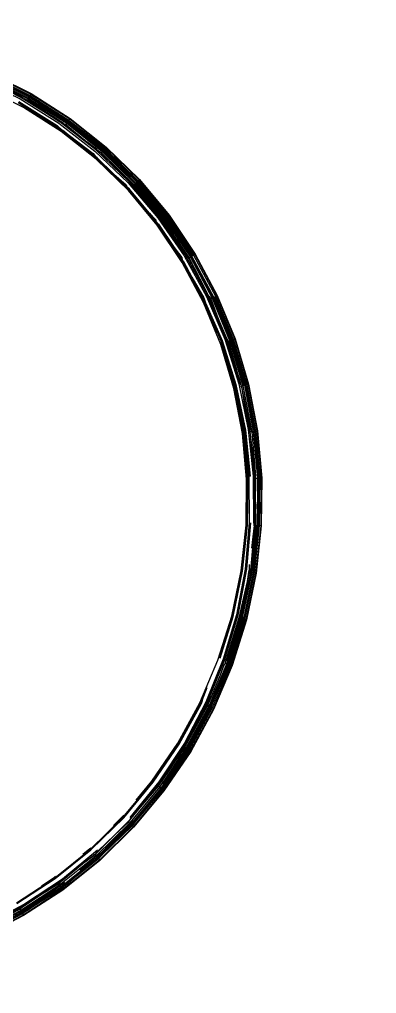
# Model space of a CAD drawing. Header units: millimetres. Extents: x -4865574 to 353735, y -2734656 to 279194.
# Drawn here: x -4832864.3 to -4832836.2, y -2670849.5 to -2670772.7 of the extents above; entities that cross this region are included whole.
import ezdxf

# ---------------------------------------------------------------- set-up
doc = ezdxf.new("R2010")
doc.units = ezdxf.units.MM
doc.layers.add('+AT9-Hardscape', color=1, linetype='Continuous')
doc.layers.add('+AT9-Hatch', color=8, linetype='Continuous')

# ---------------------------------------------------------------- blocks, each defined once
blk = doc.blocks.new('TABLE1')
at = {"layer": '+AT9-Hardscape'}
for p, q in [((-1208.197, 463.137), (-1204.976, 461.539)), ((-1204.935, 461.615), (-1208.163, 463.217)), ((-1204.894, 461.691), (-1208.129, 463.296)), ((-1208.102, 463.361), (-1204.86, 461.753)), ((-1208.057, 463.467), (-1204.805, 461.854)), ((-1208.04, 463.506), (-1204.785, 461.891)), ((-1208.868, 463.053), (-1205.643, 461.48)), ((-1205.378, 460.802), (-1208.525, 462.363)), ((-1208.224, 463.072), (-1205.01, 461.477)), ((-1205.589, 461.583), (-1208.13, 462.897)), ((-1205.558, 461.643), (-1208.13, 462.897)), ((-1202.527, 459.674), (-1205.589, 461.583)), ((-1205.589, 461.583), (-1205.085, 461.34)), ((-1205.386, 461.536), (-1205.558, 461.643)), ((-1204.935, 461.615), (-1204.976, 461.539)), ((-1204.935, 461.615), (-1204.894, 461.691)), ((-1201.888, 459.682), (-1204.935, 461.615)), ((-1204.894, 461.691), (-1204.86, 461.753)), ((-1201.839, 459.753), (-1204.894, 461.691)), ((-1204.86, 461.753), (-1204.805, 461.854)), ((-1204.86, 461.753), (-1201.8, 459.812)), ((-1204.805, 461.854), (-1204.785, 461.891)), ((-1204.805, 461.854), (-1201.735, 459.906)), ((-1204.785, 461.891), (-1201.712, 459.941)), ((-1205.433, 460.94), (-1205.805, 461.172)), ((-1205.773, 461.232), (-1205.316, 460.916)), ((-1205.753, 461.271), (-1202.721, 459.381)), ((-1205.643, 461.48), (-1202.591, 459.577)), ((-1205.316, 460.916), (-1205.433, 460.94)), ((-1205.347, 460.859), (-1205.433, 460.94)), ((-1205.433, 460.94), (-1205.33, 460.889)), ((-1205.386, 461.536), (-1205.065, 461.377)), ((-1204.136, 460.131), (-1205.347, 460.859)), ((-1205.33, 460.889), (-1204.136, 460.131)), ((-1205.316, 460.916), (-1202.745, 459.344)), ((-1205.316, 460.916), (-1204.136, 460.131)), ((-1205.065, 461.377), (-1205.085, 461.34)), ((-1205.085, 461.34), (-1202.527, 459.674)), ((-1205.01, 461.477), (-1205.065, 461.377)), ((-1202.49, 459.731), (-1205.065, 461.377)), ((-1205.065, 461.377), (-1202.527, 459.674)), ((-1204.976, 461.539), (-1205.01, 461.477)), ((-1205.01, 461.477), (-1201.976, 459.552)), ((-1204.976, 461.539), (-1201.936, 459.611)), ((-1202.407, 458.917), (-1205.378, 460.802)), ((-1204.136, 460.131), (-1202.782, 459.287)), ((-1202.782, 459.287), (-1202.678, 459.206)), ((-1202.745, 459.344), (-1202.334, 459.025)), ((-1202.721, 459.381), (-1202.334, 459.025)), ((-1202.591, 459.577), (-1199.744, 457.364)), ((-1199.671, 457.454), (-1202.527, 459.674)), ((-1202.527, 459.674), (-1202.233, 459.53)), ((-1202.233, 459.53), (-1202.49, 459.731)), ((-1202.233, 459.53), (-1202.04, 459.458)), ((-1202.233, 459.53), (-1202.064, 459.423)), ((-1202.04, 459.458), (-1202.064, 459.423)), ((-1202.064, 459.423), (-1200.385, 458.094)), ((-1201.976, 459.552), (-1202.04, 459.458)), ((-1202.04, 459.458), (-1200.385, 458.094)), ((-1201.936, 459.611), (-1201.976, 459.552)), ((-1201.976, 459.552), (-1199.152, 457.317)), ((-1201.888, 459.682), (-1201.936, 459.611)), ((-1201.936, 459.611), (-1199.107, 457.371)), ((-1201.888, 459.682), (-1201.839, 459.753)), ((-1199.052, 457.437), (-1201.888, 459.682)), ((-1201.839, 459.753), (-1201.8, 459.812)), ((-1198.997, 457.503), (-1201.839, 459.753)), ((-1201.8, 459.812), (-1201.735, 459.906)), ((-1201.8, 459.812), (-1198.952, 457.557)), ((-1201.735, 459.906), (-1201.712, 459.941)), ((-1201.735, 459.906), (-1198.879, 457.645)), ((-1201.712, 459.941), (-1198.852, 457.677)), ((-1202.334, 459.025), (-1202.678, 459.206)), ((-1202.395, 458.986), (-1202.678, 459.206)), ((-1199.643, 456.728), (-1202.407, 458.917)), ((-1202.395, 458.986), (-1202.352, 458.999)), ((-1202.371, 458.971), (-1202.395, 458.986)), ((-1202.371, 458.971), (-1202.13, 458.78)), ((-1202.352, 458.999), (-1202.303, 459)), ((-1202.334, 459.025), (-1202.303, 459)), ((-1202.303, 459), (-1199.892, 457.181)), ((-1202.303, 459), (-1199.92, 457.147)), ((-1199.962, 457.095), (-1202.303, 459)), ((-1202.303, 459), (-1202.13, 458.78)), ((-1202.13, 458.78), (-1199.962, 457.095)), ((-1199.629, 457.506), (-1200.385, 458.094)), ((-1199.962, 457.095), (-1199.774, 456.915)), ((-1199.713, 456.949), (-1199.962, 457.095)), ((-1199.92, 457.147), (-1199.713, 456.949)), ((-1199.892, 457.181), (-1199.713, 456.949)), ((-1199.744, 457.364), (-1197.131, 454.862)), ((-1197.049, 454.944), (-1199.671, 457.454)), ((-1199.563, 457.443), (-1199.629, 457.506)), ((-1199.252, 457.197), (-1199.563, 457.443)), ((-1199.563, 457.443), (-1199.226, 457.229)), ((-1199.226, 457.229), (-1199.252, 457.197)), ((-1197.002, 454.991), (-1199.252, 457.197)), ((-1199.152, 457.317), (-1199.226, 457.229)), ((-1199.226, 457.229), (-1196.65, 454.714)), ((-1199.107, 457.371), (-1199.152, 457.317)), ((-1199.152, 457.317), (-1196.569, 454.794)), ((-1199.052, 457.437), (-1199.107, 457.371)), ((-1199.107, 457.371), (-1196.519, 454.843)), ((-1199.052, 457.437), (-1198.997, 457.503)), ((-1196.458, 454.903), (-1199.052, 457.437)), ((-1198.997, 457.503), (-1198.952, 457.557)), ((-1196.397, 454.963), (-1198.997, 457.503)), ((-1198.952, 457.557), (-1198.879, 457.645)), ((-1198.952, 457.557), (-1196.347, 455.012)), ((-1198.879, 457.645), (-1198.852, 457.677)), ((-1198.879, 457.645), (-1196.266, 455.092)), ((-1198.852, 457.677), (-1196.236, 455.121)), ((-1199.602, 456.778), (-1199.774, 456.915)), ((-1199.774, 456.915), (-1199.58, 456.804)), ((-1199.56, 456.828), (-1199.713, 456.949)), ((-1197.114, 454.258), (-1199.643, 456.728)), ((-1198.12, 455.331), (-1199.602, 456.778)), ((-1199.58, 456.804), (-1198.12, 455.331)), ((-1199.56, 456.828), (-1198.258, 455.556)), ((-1198.258, 455.556), (-1197.296, 454.695)), ((-1198.258, 455.556), (-1197.327, 454.664)), ((-1198.12, 455.331), (-1197.374, 454.617)), ((-1197.296, 454.695), (-1197.236, 454.557)), ((-1197.131, 454.862), (-1194.778, 452.097)), ((-1194.689, 452.17), (-1197.049, 454.944)), ((-1194.637, 452.213), (-1197.002, 454.991)), ((-1197.002, 454.991), (-1196.68, 454.685)), ((-1196.65, 454.714), (-1196.68, 454.685)), ((-1196.68, 454.685), (-1194.637, 452.213)), ((-1196.569, 454.794), (-1196.65, 454.714)), ((-1196.65, 454.714), (-1194.341, 451.937)), ((-1196.519, 454.843), (-1196.569, 454.794)), ((-1196.569, 454.794), (-1194.252, 452.009)), ((-1196.458, 454.903), (-1196.519, 454.843)), ((-1196.519, 454.843), (-1194.198, 452.052)), ((-1196.458, 454.903), (-1196.397, 454.963)), ((-1194.131, 452.106), (-1196.458, 454.903)), ((-1196.397, 454.963), (-1196.347, 455.012)), ((-1194.064, 452.159), (-1196.397, 454.963)), ((-1196.347, 455.012), (-1196.266, 455.092)), ((-1196.347, 455.012), (-1194.01, 452.203)), ((-1196.266, 455.092), (-1196.236, 455.121)), ((-1196.266, 455.092), (-1193.922, 452.274)), ((-1196.236, 455.121), (-1193.889, 452.3)), ((-1197.302, 454.531), (-1197.374, 454.617)), ((-1197.236, 454.557), (-1197.327, 454.664)), ((-1197.068, 454.303), (-1197.302, 454.531)), ((-1197.302, 454.531), (-1197.044, 454.327)), ((-1197.022, 454.349), (-1197.236, 454.557)), ((-1197.236, 454.557), (-1197.068, 454.303)), ((-1194.846, 451.531), (-1197.114, 454.258)), ((-1197.068, 454.303), (-1195.363, 452.254)), ((-1197.068, 454.303), (-1195.449, 452.458)), ((-1197.044, 454.327), (-1195.363, 452.254)), ((-1195.449, 452.458), (-1197.022, 454.349)), ((-1195.449, 452.458), (-1194.958, 451.949)), ((-1195.449, 452.458), (-1194.992, 451.921)), ((-1195.363, 452.254), (-1195.044, 451.879)), ((-1195.009, 451.828), (-1195.044, 451.879)), ((-1194.796, 451.572), (-1195.009, 451.828)), ((-1195.009, 451.828), (-1194.769, 451.593)), ((-1194.943, 451.849), (-1194.992, 451.921)), ((-1194.958, 451.949), (-1194.943, 451.849)), ((-1194.745, 451.612), (-1194.943, 451.849)), ((-1194.778, 452.097), (-1192.71, 449.099)), ((-1194.745, 451.612), (-1193.5, 449.757)), ((-1192.615, 449.162), (-1194.689, 452.17)), ((-1192.559, 449.199), (-1194.637, 452.213)), ((-1194.637, 452.213), (-1194.373, 451.911)), ((-1194.341, 451.937), (-1194.373, 451.911)), ((-1194.373, 451.911), (-1192.559, 449.199)), ((-1194.252, 452.009), (-1194.341, 451.937)), ((-1194.341, 451.937), (-1192.32, 448.929)), ((-1194.198, 452.052), (-1194.252, 452.009)), ((-1194.252, 452.009), (-1192.225, 448.99)), ((-1194.131, 452.106), (-1194.198, 452.052)), ((-1194.198, 452.052), (-1192.167, 449.028)), ((-1194.131, 452.106), (-1194.064, 452.159)), ((-1192.096, 449.075), (-1194.131, 452.106)), ((-1194.064, 452.159), (-1194.01, 452.203)), ((-1192.024, 449.121), (-1194.064, 452.159)), ((-1194.01, 452.203), (-1193.922, 452.274)), ((-1194.01, 452.203), (-1191.966, 449.159)), ((-1193.922, 452.274), (-1193.889, 452.3)), ((-1193.922, 452.274), (-1191.871, 449.221)), ((-1193.889, 452.3), (-1191.837, 449.243)), ((-1192.862, 448.576), (-1194.846, 451.531)), ((-1194.796, 451.572), (-1193.441, 449.555)), ((-1194.769, 451.593), (-1193.441, 449.555)), ((-1193.5, 449.757), (-1192.904, 448.97)), ((-1193.5, 449.757), (-1192.94, 448.946)), ((-1193.441, 449.555), (-1192.996, 448.909)), ((-1192.943, 448.812), (-1192.996, 448.909)), ((-1192.808, 448.612), (-1192.943, 448.812)), ((-1192.943, 448.812), (-1192.78, 448.63)), ((-1192.873, 448.824), (-1192.94, 448.946)), ((-1192.904, 448.97), (-1192.873, 448.824)), ((-1192.754, 448.647), (-1192.873, 448.824)), ((-1191.182, 445.424), (-1192.862, 448.576)), ((-1192.808, 448.612), (-1192.068, 447.222)), ((-1192.78, 448.63), (-1192.068, 447.222)), ((-1192.754, 448.647), (-1192.101, 447.421)), ((-1192.71, 449.099), (-1190.948, 445.897)), ((-1190.847, 445.95), (-1192.615, 449.162)), ((-1192.559, 449.199), (-1192.355, 448.906)), ((-1192.32, 448.929), (-1192.355, 448.906)), ((-1192.355, 448.906), (-1191.055, 446.465)), ((-1192.225, 448.99), (-1192.32, 448.929)), ((-1192.32, 448.929), (-1191.055, 446.465)), ((-1192.167, 449.028), (-1192.225, 448.99)), ((-1192.225, 448.99), (-1190.51, 445.77)), ((-1192.096, 449.075), (-1192.167, 449.028)), ((-1192.167, 449.028), (-1190.448, 445.801)), ((-1192.024, 449.121), (-1192.096, 449.075)), ((-1190.373, 445.84), (-1192.096, 449.075)), ((-1191.966, 449.159), (-1192.024, 449.121)), ((-1191.966, 449.159), (-1191.871, 449.221)), ((-1191.966, 449.159), (-1190.236, 445.911)), ((-1191.871, 449.221), (-1191.837, 449.243)), ((-1191.871, 449.221), (-1190.135, 445.962)), ((-1191.837, 449.243), (-1190.099, 445.981)), ((-1192.101, 447.421), (-1191.154, 445.789)), ((-1192.101, 447.421), (-1191.192, 445.769)), ((-1191.251, 445.738), (-1192.101, 447.421)), ((-1192.068, 447.222), (-1191.251, 445.738)), ((-1190.788, 445.981), (-1191.055, 446.465)), ((-1191.068, 445.482), (-1191.251, 445.738)), ((-1191.251, 445.738), (-1191.147, 445.493)), ((-1191.192, 445.769), (-1191.068, 445.482)), ((-1191.154, 445.789), (-1191.068, 445.482)), ((-1191.147, 445.493), (-1191.125, 445.453)), ((-1191.147, 445.493), (-1191.095, 445.468)), ((-1191.023, 445.203), (-1191.125, 445.453)), ((-1191.095, 445.468), (-1191.032, 445.394)), ((-1191.032, 445.394), (-1191.068, 445.482)), ((-1190.948, 445.897), (-1189.511, 442.524)), ((-1189.405, 442.567), (-1190.847, 445.95)), ((-1190.755, 445.901), (-1190.788, 445.981)), ((-1190.647, 445.699), (-1190.755, 445.901)), ((-1190.755, 445.901), (-1190.61, 445.718)), ((-1190.61, 445.718), (-1190.647, 445.699)), ((-1190.13, 444.437), (-1190.647, 445.699)), ((-1190.51, 445.77), (-1190.61, 445.718)), ((-1190.61, 445.718), (-1190.13, 444.437)), ((-1190.448, 445.801), (-1190.51, 445.77)), ((-1190.51, 445.77), (-1189.123, 442.38)), ((-1190.373, 445.84), (-1190.448, 445.801)), ((-1190.448, 445.801), (-1189.059, 442.405)), ((-1190.373, 445.84), (-1190.297, 445.879)), ((-1188.98, 442.436), (-1190.373, 445.84)), ((-1190.297, 445.879), (-1190.236, 445.911)), ((-1188.901, 442.467), (-1190.297, 445.879)), ((-1190.236, 445.911), (-1190.135, 445.962)), ((-1190.236, 445.911), (-1188.837, 442.492)), ((-1190.135, 445.962), (-1190.099, 445.981)), ((-1190.135, 445.962), (-1188.732, 442.533)), ((-1190.099, 445.981), (-1188.694, 442.548)), ((-1189.824, 442.105), (-1191.182, 445.424)), ((-1191.032, 445.394), (-1189.725, 442.438)), ((-1191.032, 445.394), (-1189.766, 442.422)), ((-1191.032, 445.394), (-1191.023, 445.203)), ((-1190.119, 443.082), (-1191.032, 445.394)), ((-1191.023, 445.203), (-1190.119, 443.082)), ((-1189.344, 442.591), (-1190.13, 444.437)), ((-1190.13, 444.437), (-1189.405, 442.567)), ((-1190.119, 443.082), (-1189.827, 442.397)), ((-1189.827, 442.397), (-1189.789, 442.275)), ((-1189.766, 442.422), (-1189.706, 442.151)), ((-1189.725, 442.438), (-1188.634, 438.953)), ((-1189.511, 442.524), (-1188.412, 439.016)), ((-1188.303, 439.047), (-1189.405, 442.567)), ((-1189.405, 442.567), (-1189.266, 442.324)), ((-1189.228, 442.339), (-1189.344, 442.591)), ((-1189.123, 442.38), (-1189.228, 442.339)), ((-1189.059, 442.405), (-1189.123, 442.38)), ((-1189.123, 442.38), (-1188.079, 438.856)), ((-1188.98, 442.436), (-1189.059, 442.405)), ((-1189.059, 442.405), (-1188.012, 438.874)), ((-1188.98, 442.436), (-1188.901, 442.467)), ((-1187.931, 438.897), (-1188.98, 442.436)), ((-1188.901, 442.467), (-1188.837, 442.492)), ((-1187.85, 438.919), (-1188.901, 442.467)), ((-1188.837, 442.492), (-1188.732, 442.533)), ((-1188.837, 442.492), (-1187.784, 438.938)), ((-1188.732, 442.533), (-1188.694, 442.548)), ((-1188.732, 442.533), (-1187.676, 438.968)), ((-1188.694, 442.548), (-1187.636, 438.978)), ((-1188.802, 438.655), (-1189.824, 442.105)), ((-1189.789, 442.275), (-1189.706, 442.151)), ((-1189.765, 442.128), (-1189.789, 442.275)), ((-1189.789, 442.275), (-1189.734, 442.14)), ((-1189.506, 441.373), (-1189.765, 442.128)), ((-1189.734, 442.14), (-1189.506, 441.373)), ((-1189.706, 442.151), (-1188.675, 438.941)), ((-1189.506, 441.373), (-1189.706, 442.151)), ((-1189.228, 442.339), (-1189.266, 442.324)), ((-1189.266, 442.324), (-1188.303, 439.047)), ((-1189.228, 442.339), (-1188.577, 440.142)), ((-1188.741, 438.672), (-1189.506, 441.373)), ((-1189.506, 441.373), (-1188.739, 438.923)), ((-1188.239, 439.065), (-1188.577, 440.142)), ((-1188.126, 435.108), (-1188.802, 438.655)), ((-1188.064, 435.119), (-1188.741, 438.672)), ((-1188.739, 438.923), (-1188.716, 438.81)), ((-1188.716, 438.81), (-1188.68, 438.689)), ((-1188.716, 438.81), (-1188.709, 438.681)), ((-1188.709, 438.681), (-1188.558, 438.05)), ((-1188.558, 438.05), (-1188.68, 438.689)), ((-1188.675, 438.941), (-1187.932, 435.36)), ((-1188.634, 438.953), (-1187.89, 435.368)), ((-1188.412, 439.016), (-1187.663, 435.408)), ((-1188.197, 438.86), (-1188.303, 439.047)), ((-1188.197, 438.86), (-1188.239, 439.065)), ((-1188.226, 438.815), (-1188.197, 438.86)), ((-1188.187, 438.826), (-1188.226, 438.815)), ((-1188.152, 438.643), (-1188.226, 438.815)), ((-1188.187, 438.826), (-1188.197, 438.86)), ((-1188.079, 438.856), (-1188.187, 438.826)), ((-1188.152, 438.643), (-1188.187, 438.826)), ((-1187.487, 435.439), (-1188.152, 438.643)), ((-1187.904, 437.124), (-1188.152, 438.643)), ((-1188.012, 438.874), (-1188.079, 438.856)), ((-1188.079, 438.856), (-1187.388, 435.233)), ((-1187.931, 438.897), (-1188.012, 438.874)), ((-1187.931, 438.897), (-1187.85, 438.919)), ((-1187.238, 435.259), (-1187.931, 438.897)), ((-1187.85, 438.919), (-1187.784, 438.938)), ((-1187.155, 435.273), (-1187.85, 438.919)), ((-1187.784, 438.938), (-1187.676, 438.968)), ((-1187.784, 438.938), (-1187.087, 435.284)), ((-1187.636, 438.978), (-1187.676, 438.968)), ((-1187.676, 438.968), (-1186.977, 435.303)), ((-1187.636, 438.978), (-1186.937, 435.309)), ((-1188.001, 435.129), (-1188.558, 438.05)), ((-1188.558, 438.05), (-1188.031, 435.124)), ((-1188.558, 438.05), (-1187.997, 435.349)), ((-1187.552, 435.427), (-1187.904, 437.124)), ((-1187.803, 431.502), (-1188.126, 435.108)), ((-1187.74, 431.506), (-1188.064, 435.119)), ((-1188.031, 435.124), (-1187.707, 431.508)), ((-1187.997, 435.349), (-1188.001, 435.129)), ((-1187.677, 431.51), (-1188.001, 435.129)), ((-1188.001, 435.129), (-1187.61, 431.713)), ((-1187.932, 435.36), (-1187.545, 431.717)), ((-1187.89, 435.368), (-1187.502, 431.72)), ((-1187.663, 435.408), (-1187.273, 431.736)), ((-1187.498, 435.214), (-1187.552, 435.427)), ((-1187.552, 435.427), (-1187.538, 435.208)), ((-1187.498, 435.214), (-1187.538, 435.208)), ((-1187.538, 435.208), (-1187.334, 433.377)), ((-1187.498, 435.214), (-1187.487, 435.439)), ((-1187.388, 435.233), (-1187.498, 435.214)), ((-1187.094, 431.749), (-1187.498, 435.214)), ((-1187.334, 433.377), (-1187.498, 435.214)), ((-1187.238, 435.259), (-1187.388, 435.233)), ((-1187.388, 435.233), (-1187.094, 431.749)), ((-1187.238, 435.259), (-1187.155, 435.273)), ((-1186.906, 431.559), (-1187.238, 435.259)), ((-1187.155, 435.273), (-1187.087, 435.284)), ((-1186.823, 431.564), (-1187.155, 435.273)), ((-1187.087, 435.284), (-1186.977, 435.303)), ((-1187.087, 435.284), (-1186.755, 431.569)), ((-1186.977, 435.303), (-1186.937, 435.309)), ((-1186.977, 435.303), (-1186.644, 431.576)), ((-1186.937, 435.309), (-1186.603, 431.579)), ((-1187.334, 433.377), (-1187.21, 431.54)), ((-1187.16, 431.744), (-1187.334, 433.377)), ((-1187.61, 431.713), (-1187.582, 428.052)), ((-1187.273, 431.736), (-1187.244, 428.04)), ((-1187.169, 431.542), (-1187.16, 431.744)), ((-1187.058, 431.549), (-1187.094, 431.749)), ((-1187.837, 427.873), (-1187.803, 431.502)), ((-1187.773, 427.87), (-1187.74, 431.506)), ((-1187.707, 431.508), (-1187.74, 427.869)), ((-1187.711, 427.868), (-1187.677, 431.51)), ((-1187.169, 431.542), (-1187.244, 428.04)), ((-1187.21, 431.54), (-1187.244, 428.04)), ((-1187.169, 431.542), (-1187.21, 431.54)), ((-1187.058, 431.549), (-1187.169, 431.542)), ((-1187.131, 428.036), (-1187.169, 431.542)), ((-1187.077, 429.533), (-1187.058, 431.549)), ((-1186.906, 431.559), (-1187.058, 431.549)), ((-1186.941, 427.836), (-1186.906, 431.559)), ((-1186.906, 431.559), (-1186.823, 431.564)), ((-1186.857, 427.833), (-1186.823, 431.564)), ((-1186.823, 431.564), (-1186.755, 431.569)), ((-1186.755, 431.569), (-1186.789, 427.83)), ((-1186.755, 431.569), (-1186.644, 431.576)), ((-1186.644, 431.576), (-1186.678, 427.826)), ((-1186.644, 431.576), (-1186.603, 431.579)), ((-1186.603, 431.579), (-1186.638, 427.824)), ((-1187.077, 429.533), (-1187.131, 428.036)), ((-1187.065, 428.034), (-1187.077, 429.533)), ((-1188.226, 424.258), (-1187.837, 427.873)), ((-1188.164, 424.249), (-1187.773, 427.87)), ((-1187.74, 427.869), (-1188.131, 424.244)), ((-1188.102, 424.24), (-1187.711, 427.868)), ((-1187.582, 428.052), (-1187.912, 424.403)), ((-1187.516, 428.05), (-1187.847, 424.394)), ((-1187.473, 428.048), (-1187.804, 424.388)), ((-1187.44, 424.615), (-1187.148, 427.845)), ((-1187.093, 427.843), (-1187.44, 424.615)), ((-1187.204, 427.847), (-1187.396, 426.063)), ((-1187.389, 424.458), (-1187.093, 427.843)), ((-1187.024, 427.84), (-1187.389, 424.458)), ((-1187.34, 424.128), (-1186.941, 427.836)), ((-1187.258, 424.116), (-1186.857, 427.833)), ((-1187.244, 428.04), (-1187.204, 427.847)), ((-1187.204, 427.847), (-1187.234, 427.848)), ((-1187.148, 427.845), (-1187.204, 427.847)), ((-1186.789, 427.83), (-1187.191, 424.107)), ((-1187.148, 427.845), (-1187.131, 428.036)), ((-1187.093, 427.843), (-1187.148, 427.845)), ((-1187.131, 428.036), (-1187.093, 427.843)), ((-1187.093, 427.843), (-1187.065, 428.034)), ((-1187.024, 427.84), (-1187.093, 427.843)), ((-1186.678, 427.826), (-1187.081, 424.09)), ((-1186.638, 427.824), (-1187.04, 424.085)), ((-1186.941, 427.836), (-1187.024, 427.84)), ((-1186.941, 427.836), (-1186.857, 427.833)), ((-1186.857, 427.833), (-1186.789, 427.83)), ((-1186.678, 427.826), (-1186.789, 427.83)), ((-1186.678, 427.826), (-1186.638, 427.824)), ((-1187.577, 424.761), (-1187.577, 424.356)), ((-1188.968, 420.695), (-1188.226, 424.258)), ((-1188.907, 420.679), (-1188.164, 424.249)), ((-1188.131, 424.244), (-1188.875, 420.671)), ((-1188.846, 420.664), (-1188.102, 424.24)), ((-1187.912, 424.403), (-1188.597, 420.805)), ((-1187.847, 424.394), (-1188.534, 420.789)), ((-1187.804, 424.388), (-1188.492, 420.779)), ((-1188.096, 420.68), (-1187.34, 424.128)), ((-1188.02, 420.453), (-1187.258, 424.116)), ((-1187.191, 424.107), (-1187.954, 420.436)), ((-1187.081, 424.09), (-1187.847, 420.408)), ((-1187.04, 424.085), (-1187.808, 420.398)), ((-1187.64, 424.172), (-1187.753, 423.432)), ((-1187.6, 424.166), (-1187.753, 423.432)), ((-1187.577, 424.356), (-1187.64, 424.172)), ((-1187.6, 424.166), (-1187.64, 424.172)), ((-1187.49, 424.15), (-1187.62, 423.527)), ((-1187.577, 424.356), (-1187.6, 424.166)), ((-1187.49, 424.15), (-1187.6, 424.166)), ((-1187.583, 423.369), (-1187.423, 424.14)), ((-1187.476, 424.283), (-1187.49, 424.15)), ((-1187.423, 424.14), (-1187.49, 424.15)), ((-1187.465, 424.341), (-1187.476, 424.283)), ((-1187.465, 424.341), (-1187.44, 424.615)), ((-1187.405, 424.305), (-1187.423, 424.14)), ((-1187.34, 424.128), (-1187.423, 424.14)), ((-1187.4, 424.331), (-1187.405, 424.305)), ((-1187.4, 424.331), (-1187.389, 424.458)), ((-1187.34, 424.128), (-1187.258, 424.116)), ((-1187.258, 424.116), (-1187.191, 424.107)), ((-1187.191, 424.107), (-1187.081, 424.09)), ((-1187.081, 424.09), (-1187.04, 424.085)), ((-1187.753, 423.432), (-1188.395, 420.548)), ((-1187.753, 423.432), (-1188.355, 420.538)), ((-1187.753, 423.432), (-1188.269, 420.723)), ((-1187.62, 423.527), (-1188.248, 420.511)), ((-1188.16, 420.696), (-1187.62, 423.527)), ((-1187.583, 423.369), (-1188.16, 420.696)), ((-1188.096, 420.68), (-1187.583, 423.369)), ((-1190.054, 417.22), (-1188.968, 420.695)), ((-1189.931, 417.403), (-1188.907, 420.679)), ((-1188.875, 420.671), (-1189.9, 417.392)), ((-1189.872, 417.381), (-1188.846, 420.664)), ((-1188.597, 420.805), (-1189.631, 417.294)), ((-1188.534, 420.789), (-1189.569, 417.271)), ((-1188.492, 420.779), (-1189.529, 417.256)), ((-1188.395, 420.548), (-1189.488, 417.05)), ((-1188.355, 420.538), (-1189.488, 417.05)), ((-1188.355, 420.538), (-1189.313, 417.178)), ((-1188.248, 420.511), (-1189.313, 417.178)), ((-1189.137, 416.88), (-1188.02, 420.453)), ((-1187.954, 420.436), (-1189.073, 416.856)), ((-1189.053, 417.427), (-1188.182, 420.494)), ((-1189.053, 417.427), (-1188.101, 420.473)), ((-1187.847, 420.408), (-1188.969, 416.817)), ((-1187.808, 420.398), (-1188.931, 416.803)), ((-1188.82, 418.451), (-1188.182, 420.494)), ((-1188.355, 420.538), (-1188.395, 420.548)), ((-1188.269, 420.723), (-1188.355, 420.538)), ((-1188.248, 420.511), (-1188.355, 420.538)), ((-1188.182, 420.494), (-1188.248, 420.511)), ((-1188.16, 420.696), (-1188.182, 420.494)), ((-1188.182, 420.494), (-1188.096, 420.68)), ((-1188.101, 420.473), (-1188.182, 420.494)), ((-1188.101, 420.473), (-1188.096, 420.68)), ((-1188.101, 420.473), (-1188.02, 420.453)), ((-1188.02, 420.453), (-1187.954, 420.436)), ((-1187.954, 420.436), (-1187.847, 420.408)), ((-1187.847, 420.408), (-1187.808, 420.398)), ((-1189.207, 417.139), (-1188.82, 418.451)), ((-1191.473, 413.869), (-1190.054, 417.22)), ((-1189.631, 417.294), (-1191.002, 413.905)), ((-1189.569, 417.271), (-1190.943, 413.876)), ((-1189.529, 417.256), (-1190.904, 413.857)), ((-1189.488, 417.05), (-1189.461, 417)), ((-1189.313, 417.178), (-1189.357, 416.961)), ((-1189.293, 416.938), (-1189.207, 417.139)), ((-1189.215, 416.909), (-1189.169, 417.055)), ((-1189.169, 417.055), (-1189.145, 417.116)), ((-1189.145, 417.116), (-1189.053, 417.427)), ((-1189.293, 416.938), (-1190.746, 413.508)), ((-1190.596, 413.707), (-1189.293, 416.938)), ((-1190.536, 413.678), (-1189.137, 416.88)), ((-1189.073, 416.856), (-1190.536, 413.403)), ((-1188.969, 416.817), (-1190.436, 413.354)), ((-1188.931, 416.803), (-1190.4, 413.336)), ((-1189.357, 416.961), (-1190.324, 414.679)), ((-1189.575, 416.836), (-1189.87, 416.033)), ((-1189.461, 417), (-1189.575, 416.836)), ((-1189.519, 416.192), (-1189.215, 416.909)), ((-1189.461, 417), (-1189.498, 417.013)), ((-1189.357, 416.961), (-1189.461, 417)), ((-1189.293, 416.938), (-1189.357, 416.961)), ((-1189.215, 416.909), (-1189.293, 416.938)), ((-1189.215, 416.909), (-1189.137, 416.88)), ((-1189.137, 416.88), (-1189.073, 416.856)), ((-1189.073, 416.856), (-1188.969, 416.817)), ((-1188.969, 416.817), (-1188.931, 416.803)), ((-1190.596, 413.707), (-1189.519, 416.192)), ((-1190.536, 413.678), (-1189.519, 416.192)), ((-1189.87, 416.033), (-1190.518, 414.505)), ((-1191.293, 414.047), (-1190.897, 415.068)), ((-1191.417, 413.841), (-1191.293, 414.047)), ((-1191.293, 414.047), (-1191.387, 413.826)), ((-1191.36, 413.813), (-1191.267, 414.034)), ((-1190.518, 414.505), (-1190.943, 413.605)), ((-1190.518, 414.505), (-1190.906, 413.587)), ((-1190.324, 414.679), (-1190.697, 413.756)), ((-1193.211, 410.675), (-1191.473, 413.869)), ((-1193.158, 410.642), (-1191.417, 413.841)), ((-1191.387, 413.826), (-1193.13, 410.624)), ((-1193.105, 410.608), (-1191.36, 413.813)), ((-1191.002, 413.905), (-1192.697, 410.675)), ((-1190.906, 413.587), (-1192.676, 410.336)), ((-1190.943, 413.876), (-1192.641, 410.64)), ((-1190.904, 413.857), (-1192.604, 410.617)), ((-1190.943, 413.605), (-1192.604, 410.617)), ((-1190.936, 413.301), (-1192.582, 410.276)), ((-1190.746, 413.508), (-1192.409, 410.494)), ((-1190.936, 413.301), (-1192.409, 410.494)), ((-1190.536, 413.403), (-1192.326, 410.114)), ((-1192.256, 410.399), (-1190.671, 413.471)), ((-1192.256, 410.399), (-1190.597, 413.434)), ((-1190.436, 413.354), (-1192.232, 410.054)), ((-1190.4, 413.336), (-1192.198, 410.033)), ((-1192, 411.03), (-1190.746, 413.508)), ((-1192, 411.03), (-1190.671, 413.471)), ((-1190.906, 413.587), (-1190.943, 413.605)), ((-1190.807, 413.538), (-1190.936, 413.301)), ((-1190.807, 413.538), (-1190.906, 413.587)), ((-1190.788, 413.584), (-1190.807, 413.538)), ((-1190.746, 413.508), (-1190.807, 413.538)), ((-1190.697, 413.756), (-1190.788, 413.584)), ((-1190.746, 413.508), (-1190.596, 413.707)), ((-1190.671, 413.471), (-1190.746, 413.508)), ((-1190.671, 413.471), (-1190.596, 413.707)), ((-1190.671, 413.471), (-1190.536, 413.678)), ((-1190.671, 413.471), (-1190.597, 413.434)), ((-1190.597, 413.434), (-1190.536, 413.678)), ((-1190.597, 413.434), (-1190.536, 413.403)), ((-1190.536, 413.403), (-1190.436, 413.354)), ((-1190.436, 413.354), (-1190.4, 413.336)), ((-1192.312, 410.435), (-1192, 411.03)), ((-1195.25, 407.673), (-1193.211, 410.675)), ((-1195.201, 407.634), (-1193.158, 410.642)), ((-1193.13, 410.624), (-1195.175, 407.613)), ((-1195.151, 407.595), (-1193.105, 410.608)), ((-1192.676, 410.336), (-1194.753, 407.279)), ((-1192.697, 410.675), (-1194.698, 407.635)), ((-1192.582, 410.276), (-1194.665, 407.21)), ((-1192.641, 410.64), (-1194.646, 407.594)), ((-1192.604, 410.617), (-1194.612, 407.567)), ((-1192.711, 410.358), (-1194.612, 407.567)), ((-1192.525, 410.24), (-1194.429, 407.425)), ((-1193.57, 408.403), (-1192.384, 410.15)), ((-1192.961, 409.449), (-1192.454, 410.195)), ((-1192.604, 410.617), (-1192.711, 410.358)), ((-1192.676, 410.336), (-1192.711, 410.358)), ((-1192.582, 410.276), (-1192.676, 410.336)), ((-1192.525, 410.24), (-1192.582, 410.276)), ((-1192.409, 410.494), (-1192.525, 410.24)), ((-1192.454, 410.195), (-1192.525, 410.24)), ((-1192.454, 410.195), (-1192.38, 410.332)), ((-1192.454, 410.195), (-1192.384, 410.15)), ((-1192.384, 410.15), (-1192.256, 410.399)), ((-1192.384, 410.15), (-1192.326, 410.114)), ((-1192.38, 410.332), (-1192.312, 410.435)), ((-1192.326, 410.114), (-1194.427, 407.021)), ((-1192.232, 410.054), (-1194.34, 406.952)), ((-1194.339, 407.356), (-1192.961, 409.449)), ((-1192.198, 410.033), (-1194.308, 406.927)), ((-1192.326, 410.114), (-1192.232, 410.054)), ((-1192.232, 410.054), (-1192.198, 410.033)), ((-1194.287, 407.315), (-1193.57, 408.403)), ((-1197.524, 404.848), (-1195.201, 407.634)), ((-1195.175, 407.613), (-1197.5, 404.825)), ((-1197.479, 404.804), (-1195.151, 407.595)), ((-1194.665, 407.21), (-1197.034, 404.37)), ((-1194.698, 407.635), (-1196.985, 404.817)), ((-1196.925, 404.263), (-1194.546, 407.115)), ((-1196.655, 404.501), (-1194.546, 407.115)), ((-1196.493, 406.183), (-1195.25, 407.673)), ((-1194.646, 407.594), (-1196.301, 405.486)), ((-1194.784, 407.304), (-1196.301, 405.486)), ((-1194.753, 407.279), (-1196.301, 405.486)), ((-1194.873, 406.592), (-1194.48, 407.063)), ((-1194.612, 407.567), (-1194.784, 407.304)), ((-1194.753, 407.279), (-1194.784, 407.304)), ((-1194.665, 407.21), (-1194.753, 407.279)), ((-1194.546, 407.115), (-1194.607, 407.164)), ((-1194.546, 407.115), (-1194.339, 407.356)), ((-1194.546, 407.115), (-1194.48, 407.063)), ((-1194.48, 407.063), (-1194.426, 407.143)), ((-1194.48, 407.063), (-1194.427, 407.021)), ((-1194.426, 407.143), (-1194.287, 407.315)), ((-1194.34, 406.952), (-1196.736, 404.078)), ((-1194.308, 406.927), (-1196.707, 404.05)), ((-1196.655, 404.501), (-1194.873, 406.592)), ((-1194.427, 407.021), (-1196.607, 404.455)), ((-1196.607, 404.455), (-1194.873, 406.592)), ((-1194.427, 407.021), (-1194.34, 406.952)), ((-1194.34, 406.952), (-1194.308, 406.927)), ((-1200.104, 402.313), (-1197.524, 404.848)), ((-1197.5, 404.825), (-1200.083, 402.288)), ((-1200.063, 402.264), (-1197.479, 404.804)), ((-1198.297, 404.178), (-1197.569, 404.893)), ((-1197.569, 404.893), (-1197.477, 405.003)), ((-1196.937, 404.771), (-1197.01, 404.636)), ((-1196.301, 405.486), (-1196.937, 404.771)), ((-1196.301, 405.486), (-1196.906, 404.741)), ((-1197.034, 404.37), (-1199.664, 401.785)), ((-1199.567, 401.667), (-1196.925, 404.263)), ((-1196.736, 404.078), (-1199.397, 401.464)), ((-1196.707, 404.05), (-1199.371, 401.432)), ((-1199.237, 401.902), (-1196.925, 404.263)), ((-1199.237, 401.902), (-1196.865, 404.204)), ((-1199.194, 401.851), (-1196.865, 404.204)), ((-1196.816, 404.156), (-1199.194, 401.851)), ((-1197.143, 404.476), (-1198.193, 403.445)), ((-1197.114, 404.448), (-1198.193, 403.445)), ((-1196.985, 404.322), (-1197.389, 403.925)), ((-1197.01, 404.636), (-1197.143, 404.476)), ((-1197.114, 404.448), (-1197.143, 404.476)), ((-1197.01, 404.636), (-1197.114, 404.448)), ((-1197.034, 404.37), (-1197.114, 404.448)), ((-1196.985, 404.322), (-1197.034, 404.37)), ((-1196.906, 404.741), (-1197.01, 404.636)), ((-1196.738, 404.58), (-1196.985, 404.322)), ((-1196.925, 404.263), (-1196.985, 404.322)), ((-1196.925, 404.263), (-1196.655, 404.501)), ((-1196.925, 404.263), (-1196.865, 404.204)), ((-1196.865, 404.204), (-1196.655, 404.501)), ((-1196.865, 404.204), (-1196.607, 404.455)), ((-1196.865, 404.204), (-1196.816, 404.156)), ((-1196.607, 404.455), (-1196.816, 404.156)), ((-1196.816, 404.156), (-1196.736, 404.078)), ((-1196.736, 404.078), (-1196.707, 404.05)), ((-1198.193, 403.445), (-1199.491, 402.2)), ((-1198.193, 403.445), (-1199.463, 402.166)), ((-1197.389, 403.925), (-1199.312, 401.989)), ((-1202.914, 400.055), (-1200.104, 402.313)), ((-1200.083, 402.288), (-1202.895, 400.027)), ((-1202.879, 400.002), (-1200.063, 402.264)), ((-1199.664, 401.785), (-1202.53, 399.482)), ((-1199.534, 402.25), (-1202.319, 399.961)), ((-1200.696, 401.919), (-1200.145, 402.362)), ((-1199.762, 401.903), (-1200.693, 401.155)), ((-1199.736, 401.871), (-1200.693, 401.155)), ((-1199.62, 401.732), (-1200.495, 401.029)), ((-1200.145, 402.362), (-1200.081, 402.424)), ((-1199.655, 402.008), (-1199.762, 401.903)), ((-1199.736, 401.871), (-1199.762, 401.903)), ((-1199.655, 402.008), (-1199.736, 401.871)), ((-1199.664, 401.785), (-1199.736, 401.871)), ((-1199.62, 401.732), (-1199.664, 401.785)), ((-1199.491, 402.2), (-1199.655, 402.008)), ((-1199.463, 402.166), (-1199.655, 402.008)), ((-1199.312, 401.989), (-1199.62, 401.732)), ((-1199.567, 401.667), (-1199.62, 401.732)), ((-1199.567, 401.667), (-1199.237, 401.902)), ((-1199.513, 401.603), (-1199.237, 401.902)), ((-1199.513, 401.603), (-1199.194, 401.851)), ((-1199.194, 401.851), (-1199.469, 401.55)), ((-1202.444, 399.355), (-1199.567, 401.667)), ((-1199.397, 401.464), (-1202.296, 399.134)), ((-1200.693, 401.155), (-1202.281, 399.906)), ((-1199.371, 401.432), (-1202.273, 399.1)), ((-1200.693, 401.155), (-1202.256, 399.87)), ((-1202.058, 399.583), (-1199.567, 401.667)), ((-1202.058, 399.583), (-1199.513, 401.603)), ((-1202.02, 399.528), (-1199.513, 401.603)), ((-1199.469, 401.55), (-1202.02, 399.528)), ((-1200.495, 401.029), (-1200.936, 400.653)), ((-1199.567, 401.667), (-1199.513, 401.603)), ((-1199.513, 401.603), (-1199.469, 401.55)), ((-1199.469, 401.55), (-1199.397, 401.464)), ((-1199.397, 401.464), (-1199.371, 401.432)), ((-1202.95, 400.108), (-1202.845, 400.192)), ((-1205.926, 398.097), (-1202.914, 400.055)), ((-1202.895, 400.027), (-1205.91, 398.067)), ((-1205.895, 398.04), (-1202.879, 400.002)), ((-1202.53, 399.482), (-1205.6, 397.486)), ((-1202.319, 399.961), (-1205.311, 397.973)), ((-1202.615, 399.61), (-1204.11, 398.638)), ((-1202.592, 399.576), (-1204.11, 398.638)), ((-1203.975, 399.441), (-1202.95, 400.108)), ((-1202.491, 399.425), (-1203.052, 399.061)), ((-1202.463, 399.732), (-1202.615, 399.61)), ((-1202.592, 399.576), (-1202.615, 399.61)), ((-1202.463, 399.732), (-1202.592, 399.576)), ((-1202.53, 399.482), (-1202.592, 399.576)), ((-1202.491, 399.425), (-1202.53, 399.482)), ((-1202.434, 399.471), (-1202.491, 399.425)), ((-1202.444, 399.355), (-1202.491, 399.425)), ((-1202.281, 399.906), (-1202.463, 399.732)), ((-1202.256, 399.87), (-1202.463, 399.732)), ((-1202.444, 399.355), (-1202.058, 399.583)), ((-1202.143, 399.705), (-1202.434, 399.471)), ((-1202.123, 399.677), (-1202.434, 399.471)), ((-1202.397, 399.285), (-1202.058, 399.583)), ((-1202.397, 399.285), (-1202.02, 399.528)), ((-1202.02, 399.528), (-1202.358, 399.228)), ((-1205.528, 397.35), (-1202.444, 399.355)), ((-1202.296, 399.134), (-1205.402, 397.114)), ((-1202.273, 399.1), (-1205.383, 397.078)), ((-1204.11, 398.638), (-1205.279, 397.914)), ((-1204.11, 398.638), (-1205.258, 397.875)), ((-1203.052, 399.061), (-1205.145, 397.67)), ((-1205.089, 397.569), (-1202.444, 399.355)), ((-1205.089, 397.569), (-1202.397, 399.285)), ((-1205.057, 397.51), (-1202.397, 399.285)), ((-1202.358, 399.228), (-1205.057, 397.51)), ((-1202.444, 399.355), (-1202.397, 399.285)), ((-1202.397, 399.285), (-1202.358, 399.228)), ((-1202.358, 399.228), (-1202.296, 399.134)), ((-1202.296, 399.134), (-1202.273, 399.1)), ((-1205.311, 397.973), (-1208.481, 396.306)), ((-1205.279, 397.914), (-1208.454, 396.243)), ((-1205.258, 397.875), (-1205.388, 397.806)), ((-1205.6, 397.486), (-1208.844, 395.815)), ((-1205.455, 397.214), (-1208.727, 395.529)), ((-1205.402, 397.114), (-1208.684, 395.424)), ((-1205.383, 397.078), (-1208.669, 395.386)), ((-1205.673, 397.622), (-1208.437, 396.203)), ((-1205.653, 397.585), (-1208.419, 396.161)), ((-1208.299, 395.88), (-1205.528, 397.35)), ((-1205.568, 397.425), (-1207.604, 396.376)), ((-1206.227, 396.894), (-1205.488, 397.275)), ((-1205.388, 397.806), (-1205.673, 397.622)), ((-1205.653, 397.585), (-1205.673, 397.622)), ((-1205.388, 397.806), (-1205.653, 397.585)), ((-1205.6, 397.486), (-1205.653, 397.585)), ((-1205.568, 397.425), (-1205.6, 397.486)), ((-1205.383, 397.544), (-1205.568, 397.425)), ((-1205.528, 397.35), (-1205.568, 397.425)), ((-1205.528, 397.35), (-1205.089, 397.569)), ((-1205.528, 397.35), (-1205.488, 397.275)), ((-1205.488, 397.275), (-1205.421, 397.319)), ((-1205.488, 397.275), (-1205.455, 397.214)), ((-1205.057, 397.51), (-1205.455, 397.214)), ((-1205.455, 397.214), (-1205.402, 397.114)), ((-1205.421, 397.319), (-1205.089, 397.569)), ((-1205.421, 397.319), (-1205.057, 397.51)), ((-1205.402, 397.114), (-1205.383, 397.078)), ((-1205.145, 397.67), (-1205.383, 397.544))]:
    blk.add_line(p, q, dxfattribs=at)

msp = doc.modelspace()

# ---------------------------------------------------------------- hatches: boundary and pattern name
at = {"layer": '+AT9-Hatch'}
h = msp.add_hatch(dxfattribs=at)
h.set_pattern_fill('CTYSQMK2', color=8, scale=2, angle=90)
h.set_pattern_definition([(90, (9e-15, 143.7), (-609.6, 609.6), [931.82948, -287.37052]), (180, (-143.7, 9e-15), (-609.6, -609.6), [931.82948, -287.37052]), (135, (-609.6, 465.9), (-609.60134, -609.60134), [203.2, -658.90648]), (405, (-609.6, 465.9), (-609.60134, 609.60134), [203.2, -658.90648]), (135, (-465.9, 609.6), (-609.60134, -609.60134), [203.2, -658.90648]), (405, (-753.3, 609.6), (-609.60134, 609.60134), [203.2, -658.90648])])
h.paths.add_polyline_path([(-4841253.645, -2670527.104), (-4841253.645, -2670577.104), (-4841253.645, -2671727.104), (-4841253.645, -2671777.104), (-4841253.645, -2672927.104), (-4841253.645, -2672977.104), (-4841253.645, -2673132.104), (-4822653.644, -2673132.104), (-4822653.644, -2672397.118), (-4822653.644, -2672347.118), (-4822653.644, -2671197.118), (-4822653.644, -2671147.118), (-4822653.644, -2669997.118), (-4822653.644, -2669947.118), (-4822653.644, -2668797.118), (-4822653.644, -2668747.118), (-4822653.644, -2666527.714), (-4841380.204, -2666527.714), (-4841253.645, -2669327.104), (-4841253.645, -2669377.104), (-4841322.645, -2669377.104), (-4841322.645, -2670527.104)])
edge = h.paths.add_edge_path(flags=16)
edge.add_spline(control_points=[(-4840332.707, -2670233.769), (-4840264.113, -2670154.237), (-4840112.569, -2670007.559), (-4839849.527, -2669831.803), (-4839559.263, -2669705.992), (-4839251.163, -2669634.193), (-4838935.185, -2669618.726), (-4838621.545, -2669660.093), (-4838320.383, -2669756.956), (-4838041.434, -2669906.182), (-4837793.717, -2670102.949), (-4837585.239, -2670340.895), (-4837422.741, -2670612.327), (-4837311.475, -2670908.471), (-4837255.039, -2671219.752), (-4837255.258, -2671536.108), (-4837312.124, -2671847.311), (-4837423.798, -2672143.301), (-4837586.671, -2672414.508), (-4837795.477, -2672652.166), (-4838043.467, -2672848.59), (-4838229.569, -2672947.817), (-4838326.312, -2672988.699)], knot_values=[1.896909, 1.896909, 1.896909, 1.896909, 2.076953, 2.256997, 2.437041, 2.617085, 2.797128, 2.977172, 3.157216, 3.33726, 3.517304, 3.697348, 3.877392, 4.057436, 4.23748, 4.417524, 4.597568, 4.777611, 4.957655, 5.137699, 5.317743, 5.497787, 5.497787, 5.497787, 5.497787], degree=3, periodic=0)
edge.add_line((-4838326.312, -2672988.699), (-4838359.765, -2672948.481))
edge.add_arc((-4839007.504, -2671376.72), 1700, 285.820153, 292.39706, ccw=False)
edge.add_arc((-4839007.504, -2671376.72), 1700, 284.338327, 285.820153, ccw=False)
edge.add_line((-4838574.916, -2673019.373), (-4838587.41, -2672971.929))
edge.add_spline(control_points=[(-4838587.41, -2672971.929), (-4838612.363, -2672978.502), (-4838728.833, -2673006.275), (-4838866.081, -2673023.547), (-4838978.088, -2673026.156), (-4838996.212, -2673026.28)], knot_values=[1.503934, 1.503934, 1.503934, 1.503934, 1.550862, 1.721628, 1.75459, 1.75459, 1.75459, 1.75459], degree=3, periodic=0)
edge.add_spline(control_points=[(-4838996.212, -2673026.28), (-4839071.984, -2673026.795), (-4839209.874, -2673018.235), (-4839345.502, -2672992.508), (-4839405.72, -2672977.53)], knot_values=[1.253278, 1.253278, 1.253278, 1.253278, 1.391083, 1.503934, 1.503934, 1.503934, 1.503934], degree=3, periodic=0)
edge.add_line((-4839405.72, -2672977.53), (-4839414.252, -2673011.829))
edge.add_arc((-4839007.504, -2671376.72), 1700, 256.163969, 256.743441)
edge.add_arc((-4839007.504, -2671376.72), 1700, 257.189441, 258.228528)
edge.add_line((-4839346.007, -2673038.883), (-4839414.252, -2673011.829))
edge.add_arc((-4839007.504, -2671376.72), 1700, 255.211907, 256.163969, ccw=False)
edge.add_arc((-4839007.504, -2671376.72), 1700, 248.755201, 255.211907, ccw=False)
edge.add_arc((-4839007.504, -2671376.72), 1700, 247.278191, 248.755201, ccw=False)
edge.add_arc((-4839007.504, -2671376.72), 1700, 240.781048, 247.278191, ccw=False)
edge.add_line((-4839839.274, -2672859.339), (-4839863.737, -2672902.945))
edge.add_spline(control_points=[(-4839863.737, -2672902.945), (-4839953.847, -2672852.392), (-4840039.467, -2672793.839), (-4840119.259, -2672728.2)], knot_values=[7.091892, 7.091892, 7.091892, 7.091892, 7.269014, 7.269014, 7.269014, 7.269014], degree=3, periodic=0)
edge.add_spline(control_points=[(-4840128.195, -2672720.8), (-4840204.579, -2672657.109), (-4840349.225, -2672513.947), (-4840466.965, -2672347.878), (-4840519.034, -2672258.636)], knot_values=[6.737646, 6.737646, 6.737646, 6.737646, 6.908139, 7.085262, 7.085262, 7.085262, 7.085262], degree=3, periodic=0)
edge.add_spline(control_points=[(-4840519.034, -2672258.636), (-4840571.103, -2672169.394), (-4840615.248, -2672075.529), (-4840650.778, -2671978.509)], knot_values=[6.560523, 6.560523, 6.560523, 6.560523, 6.737646, 6.737646, 6.737646, 6.737646], degree=3, periodic=0)
edge.add_spline(control_points=[(-4840650.778, -2671978.509), (-4840686.308, -2671881.49), (-4840728.451, -2671724.636), (-4840748.442, -2671563.891), (-4840752.748, -2671505.591)], knot_values=[6.283185, 6.283185, 6.283185, 6.283185, 6.460308, 6.560523, 6.560523, 6.560523, 6.560523], degree=3, periodic=0)
edge.add_spline(control_points=[(-4840752.748, -2671505.591), (-4840756.052, -2671460.85), (-4840761.291, -2671312.649), (-4840738.155, -2671061.217), (-4840655.487, -2670761.216), (-4840521.253, -2670480.474), (-4840400.187, -2670312.01), (-4840332.707, -2670233.769)], knot_values=[5.497787, 5.497787, 5.497787, 5.497787, 5.574695, 5.751817, 5.92894, 6.106063, 6.283185, 6.283185, 6.283185, 6.283185], degree=3, periodic=0)
h.paths.add_polyline_path([(-4839326.958, -2673046.435), (-4839311.452, -2673063.339), (-4839354.318, -2673040.967, -0.004534), (-4839397.334, -2673031.42, -0.002528), (-4839414.252, -2673011.829), (-4839345.132, -2673042.855, 0.002724), (-4839326.958, -2673046.435)], flags=16)
h.paths.add_polyline_path([(-4840527.23, -2670671.489), (-4839806.248, -2670671.489), (-4839806.248, -2671511.489), (-4840527.23, -2671511.489)], flags=0)
edge = h.paths.add_edge_path(flags=0)
edge.add_spline(control_points=[(-4840111.719, -2672534.052), (-4840150.397, -2672497.147), (-4840242.474, -2672400.044), (-4840321.801, -2672292.013), (-4840364.278, -2672223.998)], knot_values=[1.253278, 1.253278, 1.253278, 1.253278, 1.353541, 1.503934, 1.503934, 1.503934, 1.503934], degree=3, periodic=0)
edge.add_spline(control_points=[(-4840364.278, -2672223.998), (-4840357.212, -2672235.315), (-4840301.076, -2672322.758), (-4840217.974, -2672428.046), (-4840133.242, -2672513.519), (-4840111.72, -2672534.052)], knot_values=[0.484517, 0.484517, 0.484517, 0.484517, 0.50954, 0.679386, 0.735173, 0.735173, 0.735173, 0.735173], degree=3, periodic=0)
edge = h.paths.add_edge_path(flags=0)
edge.add_spline(control_points=[(-4840111.719, -2672534.052), (-4840082.71, -2672561.73), (-4839982.549, -2672650.36), (-4839871.742, -2672726.003), (-4839790.15, -2672771.777)], knot_values=[1.503934, 1.503934, 1.503934, 1.503934, 1.579131, 1.75459, 1.75459, 1.75459, 1.75459], degree=3, periodic=0)
edge.add_spline(control_points=[(-4839790.15, -2672771.776), (-4839853.668, -2672736.138), (-4839965.758, -2672662.78), (-4840067.717, -2672576.033), (-4840111.72, -2672534.052)], knot_values=[0.735173, 0.735173, 0.735173, 0.735173, 0.871769, 0.985829, 0.985829, 0.985829, 0.985829], degree=3, periodic=0)
edge = h.paths.add_edge_path(flags=0)
edge.add_spline(control_points=[(-4839814.613, -2672815.382), (-4839877.912, -2672779.867), (-4839985.907, -2672709.544), (-4840084.862, -2672627.16), (-4840126.031, -2672589.182)], knot_values=[0.751967, 0.751967, 0.751967, 0.751967, 0.883965, 0.985829, 0.985829, 0.985829, 0.985829], degree=3, periodic=0)
edge.add_spline(control_points=[(-4840126.031, -2672589.182), (-4840102.428, -2672610.958), (-4840005.371, -2672695.397), (-4839898.756, -2672768.178), (-4839814.614, -2672815.383)], knot_values=[1.520728, 1.520728, 1.520728, 1.520728, 1.579131, 1.75459, 1.75459, 1.75459, 1.75459], degree=3, periodic=0)
edge = h.paths.add_edge_path(flags=0)
edge.add_spline(control_points=[(-4840652.625, -2671498.198), (-4840645.71, -2671591.841), (-4840625.264, -2671719.273), (-4840590.193, -2671843.058), (-4840579.689, -2671876.124)], knot_values=[0, 0, 0, 0, 0.170766, 0.233862, 0.233862, 0.233862, 0.233862], degree=3, periodic=0)
edge.add_spline(control_points=[(-4840579.689, -2671876.124), (-4840600.55, -2671810.443), (-4840631.8, -2671685.445), (-4840648.225, -2671557.714), (-4840652.621, -2671498.197)], knot_values=[0.768761, 0.768761, 0.768761, 0.768761, 0.894089, 1.002623, 1.002623, 1.002623, 1.002623], degree=3, periodic=0)
edge = h.paths.add_edge_path(flags=0)
edge.add_spline(control_points=[(-4840146.234, -2672570.227), (-4840186.122, -2672532.169), (-4840274.715, -2672438.74), (-4840351.862, -2672335.501), (-4840391.817, -2672273.855)], knot_values=[1.270072, 1.270072, 1.270072, 1.270072, 1.370334, 1.503934, 1.503934, 1.503934, 1.503934], degree=3, periodic=0)
edge.add_spline(control_points=[(-4840391.818, -2672273.856), (-4840388.533, -2672278.926), (-4840333.721, -2672362.495), (-4840253.434, -2672463.546), (-4840166.966, -2672550.45), (-4840146.235, -2672570.228)], knot_values=[0.501311, 0.501311, 0.501311, 0.501311, 0.512298, 0.683065, 0.735173, 0.735173, 0.735173, 0.735173], degree=3, periodic=0)
edge = h.paths.add_edge_path(flags=0)
edge.add_line((-4839895.171, -2672826.561), (-4839834.4, -2672850.652))
edge.add_spline(control_points=[(-4839839.274, -2672859.339), (-4839849.152, -2672853.797), (-4839858.974, -2672848.156), (-4839868.74, -2672842.418)], knot_values=[7.249026, 7.249026, 7.249026, 7.249026, 7.269014, 7.269014, 7.269014, 7.269014], degree=3, periodic=0)
edge.add_line((-4839868.744, -2672842.416), (-4839941.734, -2672813.481))
edge.add_line((-4839939.891, -2672808.833), (-4839895.182, -2672826.557))
h.paths.add_polyline_path([(-4840166.044, -2672590.99), (-4840100.47, -2672669.388), (-4840150.266, -2672615.452), (-4840169.503, -2672594.615)], is_closed=False, flags=0)
edge = h.paths.add_edge_path(flags=0)
edge.add_spline(control_points=[(-4839918.841, -2672811.799), (-4839910.992, -2672816.784), (-4839903.101, -2672821.705), (-4839895.171, -2672826.561)], knot_values=[7.214485, 7.214485, 7.214485, 7.214485, 7.230895, 7.230895, 7.230895, 7.230895], degree=3, periodic=0)
edge.add_line((-4839895.182, -2672826.557), (-4839939.891, -2672808.833))
edge.add_line((-4839938.048, -2672804.185), (-4839918.857, -2672811.793))
h.paths.add_polyline_path([(-4839982.884, -2672772.646), (-4839999.563, -2672788.045), (-4840028.855, -2672722.853), (-4839992.377, -2672762.364)], is_closed=False, flags=0)
h.paths.add_polyline_path([(-4840491.184, -2672212.585), (-4840512.886, -2672219.243), (-4840511.711, -2672145.669), (-4840495.283, -2672199.222)], is_closed=False, flags=0)
h.paths.add_polyline_path([(-4840093.122, -2672662.604), (-4840046.587, -2672727.75), (-4840065.119, -2672707.677), (-4840100.47, -2672669.388)], is_closed=False, flags=0)
h.paths.add_polyline_path([(-4840418.514, -2672324.902), (-4840468.101, -2672263.822), (-4840435.467, -2672299.169), (-4840169.503, -2672594.615), (-4840418.498, -2672324.92)], is_closed=False, flags=0)
edge = h.paths.add_edge_path(flags=0)
edge.add_spline(control_points=[(-4840532.036, -2671860.987), (-4840552.264, -2671797.297), (-4840582.567, -2671676.087), (-4840598.494, -2671552.228), (-4840602.757, -2671494.515)], knot_values=[0.768761, 0.768761, 0.768761, 0.768761, 0.894089, 1.002623, 1.002623, 1.002623, 1.002623], degree=3, periodic=0)
edge.add_spline(control_points=[(-4840602.761, -2671494.516), (-4840596.091, -2671584.832), (-4840576.323, -2671708.406), (-4840542.369, -2671828.455), (-4840532.035, -2671860.987)], knot_values=[0, 0, 0, 0, 0.169847, 0.233862, 0.233862, 0.233862, 0.233862], degree=3, periodic=0)

# ---------------------------------------------------------------- block references
msp.add_blockref('TABLE1', (-4831658.604, -2671240.45))

doc.saveas('drawing.dxf')
